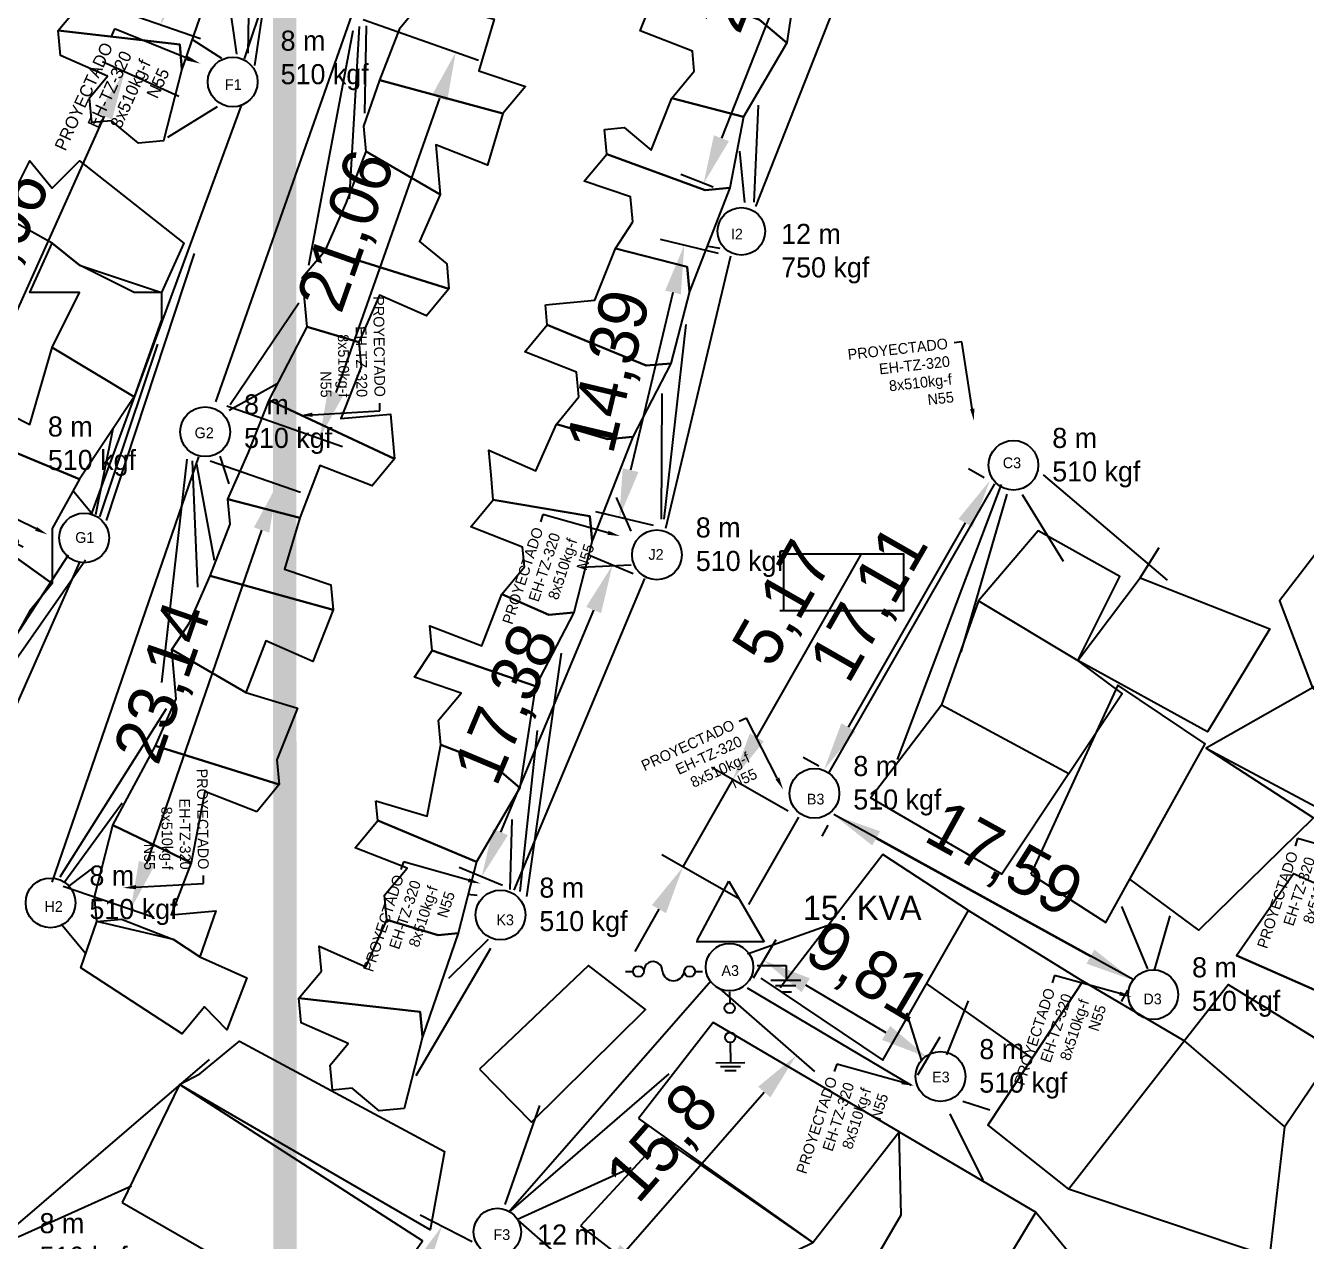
# Model space of a CAD drawing. Header units: millimetres. Extents: x -3588 to 75209, y -3737 to 38254.
# Drawn here: x 28253.6 to 28319.4, y 18426.9 to 18489.5 of the extents above; entities that cross this region are included whole.
import ezdxf
from ezdxf import colors
from ezdxf.entities.mleader import LeaderData, LeaderLine
from ezdxf.math import Vec2, Vec3

# ---------------------------------------------------------------- set-up
doc = ezdxf.new("R2010")
doc.units = ezdxf.units.MM
doc.linetypes.add('CONTINUA', pattern=[0])
doc.layers.add('Mancheta', color=255, linetype='Continuous')
doc.layers.add('P', color=253, linetype='Continuous')
doc.linetypes.add('+_LINE', pattern='A,12.7,-5.08,["+",Standard,S=2.54,R=0,X=-2.54,Y=-1.27],-6.35', length=24.13)
doc.dimstyles.new('ISO-25', dxfattribs={"dimtxt": 2.5, "dimasz": 2.5, "dimexe": 1.25, "dimexo": 0.625, "dimtad": 1, "dimtxsty": 'Standard', "dimcen": 2.5, "dimadec": 0, "dimazin": 0, "dimtfac": 1, "dimtmove": 0, "dimatfit": 3, "dimfxl": 1, "dimarcsym": 0})

# ---------------------------------------------------------------- blocks, each defined once
blk = doc.blocks.new('*D698')
at = {"color": 0, "lineweight": -2, "transparency": 16777216}
for p, q in [((28253.445, 18462.626), (28247.937, 18465.289)), ((28238.773, 18443.468), (28247.974, 18462.495)), ((28242.067, 18439.098), (28236.559, 18441.762))]:
    blk.add_line(p, q, dxfattribs=at)
at = {"color": 0, "transparency": 16777216}
for points in [[(28247.599, 18462.676), (28248.349, 18462.313), (28249.063, 18464.745)], [(28238.398, 18443.65), (28239.148, 18443.287), (28237.685, 18441.218)]]:
    blk.add_solid(points, dxfattribs=at)
at = {"layer": 'Defpoints', "color": 0, "transparency": 16777216}
for p in [(28249.063, 18464.745), (28254.007, 18462.354), (28242.629, 18438.826)]:
    blk.add_point(p, dxfattribs=at)
at = {"color": 0, "transparency": 16777216, "insert": (28241.498, 18453.888), "char_height": 2.5, "attachment_point": 5, "rotation": 64.19164}
blk.add_mtext('26,13', dxfattribs=at)
blk = doc.blocks.new('*D699')
at = {"color": 0, "lineweight": -2, "transparency": 16777216}
for p, q in [((28261.441, 18485.814), (28257.517, 18487.582)), ((28250.62, 18469.231), (28257.629, 18484.789)), ((28252.377, 18465.698), (28248.454, 18467.465))]:
    blk.add_line(p, q, dxfattribs=at)
at = {"color": 0, "transparency": 16777216}
for points in [[(28257.25, 18484.96), (28258.009, 18484.618), (28258.656, 18487.068)], [(28250.24, 18469.402), (28251, 18469.06), (28249.593, 18466.952)]]:
    blk.add_solid(points, dxfattribs=at)
at = {"layer": 'Defpoints', "color": 0, "transparency": 16777216}
for p in [(28258.656, 18487.068), (28262.01, 18485.557), (28252.947, 18465.441)]:
    blk.add_point(p, dxfattribs=at)
at = {"color": 0, "transparency": 16777216, "insert": (28252.225, 18477.866), "char_height": 2.5, "attachment_point": 5, "rotation": 65.74666}
blk.add_mtext('22,06', dxfattribs=at)
blk = doc.blocks.new('*D875')
at = {"color": 0, "lineweight": -2, "transparency": 16777216}
for p, q in [((28272.411, 18517.053), (28269.184, 18518.176)), ((28261.338, 18491.842), (28269.543, 18515.404)), ((28262.562, 18488.769), (28259.336, 18489.892))]:
    blk.add_line(p, q, dxfattribs=at)
at = {"color": 0, "transparency": 16777216}
for points in [[(28269.149, 18515.541), (28269.936, 18515.267), (28270.365, 18517.765)], [(28260.945, 18491.979), (28261.732, 18491.705), (28260.516, 18489.481)]]:
    blk.add_solid(points, dxfattribs=at)
at = {"layer": 'Defpoints', "color": 0, "transparency": 16777216}
for p in [(28270.365, 18517.765), (28273.001, 18516.847), (28263.152, 18488.563)]:
    blk.add_point(p, dxfattribs=at)
at = {"color": 0, "transparency": 16777216, "insert": (28263.473, 18504.308), "char_height": 2.5, "attachment_point": 5, "rotation": 70.80153}
blk.add_mtext('29,95', dxfattribs=at)
blk = doc.blocks.new('*D882')
at = {"color": 0, "lineweight": -2, "transparency": 16777216}
for p, q in [((28284.817, 18461.253), (28282.592, 18462.187)), ((28282.777, 18459.398), (28277.984, 18447.982)), ((28278.09, 18445.226), (28275.864, 18446.16))]:
    blk.add_line(p, q, dxfattribs=at)
at = {"color": 0, "transparency": 16777216}
for points in [[(28282.392, 18459.56), (28283.161, 18459.237), (28283.744, 18461.704)], [(28277.6, 18448.143), (28278.368, 18447.82), (28277.016, 18445.677)]]:
    blk.add_solid(points, dxfattribs=at)
at = {"layer": 'Defpoints', "color": 0, "transparency": 16777216}
for p in [(28285.394, 18461.011), (28277.016, 18445.677), (28278.666, 18444.984)]:
    blk.add_point(p, dxfattribs=at)
at = {"color": 0, "transparency": 16777216, "insert": (28278.459, 18454.496), "char_height": 2.5, "attachment_point": 5, "rotation": 67.22894}
blk.add_mtext('17,38', dxfattribs=at)
blk = doc.blocks.new('*D883')
at = {"color": 0, "lineweight": -2, "transparency": 16777216}
for p, q in [((28289.198, 18477.74), (28286.221, 18478.45)), ((28286.857, 18475.729), (28284.677, 18466.591)), ((28285.857, 18463.74), (28282.881, 18464.45))]:
    blk.add_line(p, q, dxfattribs=at)
at = {"color": 0, "transparency": 16777216}
for points in [[(28286.452, 18475.825), (28287.262, 18475.632), (28287.437, 18478.16)], [(28284.271, 18466.688), (28285.082, 18466.495), (28284.096, 18464.16)]]:
    blk.add_solid(points, dxfattribs=at)
at = {"layer": 'Defpoints', "color": 0, "transparency": 16777216}
for p in [(28289.806, 18477.595), (28284.096, 18464.16), (28286.465, 18463.595)]:
    blk.add_point(p, dxfattribs=at)
at = {"color": 0, "transparency": 16777216, "insert": (28283.74, 18471.644), "char_height": 2.5, "attachment_point": 5, "rotation": 76.57921}
blk.add_mtext('14,39', dxfattribs=at)
blk = doc.blocks.new('*D884')
at = {"color": 0, "lineweight": -2, "transparency": 16777216}
for p, q in [((28297.657, 18503.346), (28296.005, 18503.996)), ((28296.253, 18501.211), (28289.346, 18483.661)), ((28288.919, 18481.142), (28287.268, 18481.792))]:
    blk.add_line(p, q, dxfattribs=at)
at = {"color": 0, "transparency": 16777216}
for points in [[(28295.865, 18501.364), (28296.641, 18501.059), (28297.169, 18503.538)], [(28288.959, 18483.813), (28289.734, 18483.508), (28288.431, 18481.334)]]:
    blk.add_solid(points, dxfattribs=at)
at = {"layer": 'Defpoints', "color": 0, "transparency": 16777216}
for p in [(28298.238, 18503.117), (28288.431, 18481.334), (28289.5, 18480.913)]:
    blk.add_point(p, dxfattribs=at)
at = {"color": 0, "transparency": 16777216, "insert": (28290.861, 18493.199), "char_height": 2.5, "attachment_point": 5, "rotation": 68.51858}
blk.add_mtext('23,86', dxfattribs=at)
blk = doc.blocks.new('*D889')
at = {"color": 0, "lineweight": -2, "transparency": 16777216}
for p, q in [((28263.048, 18467.072), (28267.699, 18465.467)), ((28265.702, 18463.512), (28259.787, 18446.368)), ((28255.503, 18445.202), (28260.153, 18443.597))]:
    blk.add_line(p, q, dxfattribs=at)
at = {"color": 0, "transparency": 16777216}
for points in [[(28265.308, 18463.647), (28266.096, 18463.376), (28266.517, 18465.875)], [(28259.393, 18446.504), (28260.181, 18446.232), (28258.972, 18444.005)]]:
    blk.add_solid(points, dxfattribs=at)
at = {"layer": 'Defpoints', "color": 0, "transparency": 16777216}
for p in [(28262.457, 18467.276), (28254.912, 18445.406), (28258.972, 18444.005)]:
    blk.add_point(p, dxfattribs=at)
at = {"color": 0, "transparency": 16777216, "insert": (28260.775, 18455.619), "char_height": 2.5, "attachment_point": 5, "rotation": 70.96451}
blk.add_mtext('23,14', dxfattribs=at)
blk = doc.blocks.new('*D891')
at = {"color": 0, "lineweight": -2, "transparency": 16777216}
for p, q in [((28270.921, 18489.763), (28276.862, 18487.667)), ((28274.852, 18485.725), (28269.511, 18470.581)), ((28263.916, 18469.903), (28269.858, 18467.808))]:
    blk.add_line(p, q, dxfattribs=at)
at = {"color": 0, "transparency": 16777216}
for points in [[(28274.459, 18485.864), (28275.245, 18485.587), (28275.683, 18488.083)], [(28269.118, 18470.72), (28269.903, 18470.443), (28268.679, 18468.224)]]:
    blk.add_solid(points, dxfattribs=at)
at = {"layer": 'Defpoints', "color": 0, "transparency": 16777216}
for p in [(28270.331, 18489.971), (28263.327, 18470.111), (28268.679, 18468.224)]:
    blk.add_point(p, dxfattribs=at)
at = {"color": 0, "transparency": 16777216, "insert": (28270.216, 18478.846), "char_height": 2.5, "attachment_point": 5, "rotation": 70.57278}
blk.add_mtext('21,06', dxfattribs=at)
blk = doc.blocks.new('*D897')
at = {"color": 0, "lineweight": -2, "transparency": 16777216}
for p, q in [((28276.529, 18426.913), (28273.862, 18428.28)), ((28264.741, 18407.755), (28273.833, 18425.485)), ((28265.155, 18404.733), (28262.488, 18406.101))]:
    blk.add_line(p, q, dxfattribs=at)
at = {"color": 0, "transparency": 16777216}
for points in [[(28273.462, 18425.676), (28274.204, 18425.295), (28274.974, 18427.71)], [(28264.37, 18407.945), (28265.111, 18407.565), (28263.6, 18405.53)]]:
    blk.add_solid(points, dxfattribs=at)
at = {"layer": 'Defpoints', "color": 0, "transparency": 16777216}
for p in [(28274.974, 18427.71), (28277.085, 18426.627), (28265.711, 18404.448)]:
    blk.add_point(p, dxfattribs=at)
at = {"color": 0, "transparency": 16777216, "insert": (28267.433, 18417.571), "char_height": 2.5, "attachment_point": 5, "rotation": 62.85072}
blk.add_mtext('24,93', dxfattribs=at)
blk = doc.blocks.new('*D898')
at = {"color": 0, "lineweight": -2, "transparency": 16777216}
for p, q in [((28289.268, 18439.922), (28294.137, 18435.671)), ((28284.446, 18426.472), (28291.551, 18434.61)), ((28278.874, 18428.018), (28283.743, 18423.767))]:
    blk.add_line(p, q, dxfattribs=at)
at = {"color": 0, "transparency": 16777216}
for points in [[(28291.238, 18434.884), (28291.865, 18434.336), (28293.196, 18436.493)], [(28284.132, 18426.746), (28284.76, 18426.198), (28282.802, 18424.589)]]:
    blk.add_solid(points, dxfattribs=at)
at = {"layer": 'Defpoints', "color": 0, "transparency": 16777216}
for p in [(28288.797, 18440.334), (28293.196, 18436.493), (28278.403, 18428.429)]:
    blk.add_point(p, dxfattribs=at)
at = {"color": 0, "transparency": 16777216, "insert": (28286.429, 18431.911), "char_height": 2.5, "attachment_point": 5, "rotation": 48.87398}
blk.add_mtext('15,8', dxfattribs=at)
blk = doc.blocks.new('*D899')
at = {"color": 0, "lineweight": -2, "transparency": 16777216}
for p, q in [((28291.005, 18440.489), (28292.167, 18442.45)), ((28297.816, 18437.651), (28293.681, 18440.101)), ((28299.442, 18435.491), (28300.604, 18437.452))]:
    blk.add_line(p, q, dxfattribs=at)
at = {"color": 0, "transparency": 16777216}
for points in [[(28293.893, 18440.459), (28293.469, 18439.742), (28291.53, 18441.375)], [(28298.028, 18438.01), (28297.603, 18437.293), (28299.967, 18436.377)]]:
    blk.add_solid(points, dxfattribs=at)
at = {"layer": 'Defpoints', "color": 0, "transparency": 16777216}
for p in [(28291.53, 18441.375), (28290.687, 18439.951), (28299.123, 18434.953)]:
    blk.add_point(p, dxfattribs=at)
at = {"color": 0, "transparency": 16777216, "insert": (28296.81, 18440.668), "char_height": 2.5, "attachment_point": 5, "rotation": 329.35578}
blk.add_mtext('9,81', dxfattribs=at)
blk = doc.blocks.new('*D900')
at = {"color": 0, "lineweight": -2, "transparency": 16777216}
for p, q in [((28291.17, 18452.846), (28296.536, 18462.257)), ((28292.777, 18449.052), (28288.846, 18451.294)), ((28287.372, 18446.186), (28289.932, 18450.674)), ((28290.218, 18444.563), (28286.286, 18446.805)), ((28286.134, 18444.014), (28284.895, 18441.842))]:
    blk.add_line(p, q, dxfattribs=at)
at = {"color": 0, "transparency": 16777216}
for points in [[(28290.808, 18453.053), (28291.532, 18452.64), (28289.932, 18450.674)], [(28285.772, 18444.22), (28286.496, 18443.808), (28287.372, 18446.186)]]:
    blk.add_solid(points, dxfattribs=at)
at = {"layer": 'Defpoints', "color": 0, "transparency": 16777216}
for p in [(28289.932, 18450.674), (28293.32, 18448.742), (28290.761, 18444.253)]:
    blk.add_point(p, dxfattribs=at)
at = {"color": 0, "transparency": 16777216, "insert": (28292.662, 18459.669), "char_height": 2.5, "attachment_point": 5, "rotation": 60.30696}
blk.add_mtext('5,17', dxfattribs=at)
blk = doc.blocks.new('*D901')
at = {"color": 0, "lineweight": -2, "transparency": 16777216}
for p, q in [((28302.865, 18466.203), (28302.06, 18466.665)), ((28295.876, 18453.368), (28301.9, 18463.874)), ((28294.353, 18451.36), (28293.548, 18451.821))]:
    blk.add_line(p, q, dxfattribs=at)
at = {"color": 0, "transparency": 16777216}
for points in [[(28301.539, 18464.082), (28302.262, 18463.667), (28303.144, 18466.043)], [(28295.515, 18453.575), (28296.237, 18453.161), (28294.632, 18451.199)]]:
    blk.add_solid(points, dxfattribs=at)
at = {"layer": 'Defpoints', "color": 0, "transparency": 16777216}
for p in [(28303.144, 18466.043), (28303.407, 18465.893), (28294.895, 18451.049)]:
    blk.add_point(p, dxfattribs=at)
at = {"color": 0, "transparency": 16777216, "insert": (28297.081, 18459.658), "char_height": 2.5, "attachment_point": 5, "rotation": 60.16928}
blk.add_mtext('17,11', dxfattribs=at)
blk = doc.blocks.new('*D902')
at = {"color": 0, "lineweight": -2, "transparency": 16777216}
for p, q in [((28294.828, 18448.342), (28294.512, 18447.77)), ((28308.322, 18441.573), (28297.304, 18447.656)), ((28310.223, 18439.843), (28309.907, 18439.271))]:
    blk.add_line(p, q, dxfattribs=at)
at = {"color": 0, "transparency": 16777216}
for points in [[(28297.506, 18448.02), (28297.103, 18447.291), (28295.116, 18448.864)], [(28308.524, 18441.938), (28308.121, 18441.208), (28310.511, 18440.365)]]:
    blk.add_solid(points, dxfattribs=at)
at = {"layer": 'Defpoints', "color": 0, "transparency": 16777216}
for p in [(28295.116, 18448.864), (28295.13, 18448.889), (28310.525, 18440.39)]:
    blk.add_point(p, dxfattribs=at)
at = {"color": 0, "transparency": 16777216, "insert": (28303.82, 18446.438), "char_height": 2.5, "attachment_point": 5, "rotation": 331.09959}
blk.add_mtext('17,59', dxfattribs=at)

msp = doc.modelspace()

# ---------------------------------------------------------------- linework, layer by layer
at = {"color": 5, "linetype": '+_LINE'}
for p, q in [((28264.818, 18487.739), (28274.565, 18516.66)), ((28299.845, 18502.353), (28291.107, 18480.149)), ((28270.331, 18489.971), (28263.327, 18470.111)), ((28256.992, 18464.417), (28264.668, 18485.347)), ((28289.806, 18477.595), (28286.465, 18463.595)), ((28262.457, 18467.276), (28254.912, 18445.406)), ((28294.895, 18451.049), (28303.407, 18465.893)), ((28256.342, 18461.857), (28245.416, 18437.231)), ((28285.394, 18461.011), (28278.666, 18444.984)), ((28290.761, 18444.253), (28293.32, 18448.742)), ((28310.525, 18440.39), (28295.13, 18448.889)), ((28278.403, 18428.429), (28288.797, 18440.334))]:
    msp.add_line(p, q, dxfattribs=at)
at = {"color": 6}
for p, q in [((28268.131, 18477.131), (28270.418, 18489.195)), ((28270.227, 18480.546), (28270.734, 18489.398)), ((28271.011, 18484.951), (28271.103, 18489.445)), ((28291.033, 18480.379), (28291.251, 18485.359)), ((28290.56, 18480.361), (28290.301, 18482.987)), ((28289.287, 18477.985), (28288.677, 18478.096)), ((28267.624, 18475.172), (28264.087, 18469.945)), ((28286.402, 18464.079), (28287.542, 18474.085)), ((28266.495, 18471.027), (28264.041, 18469.661)), ((28286.263, 18464.079), (28286.298, 18470.531)), ((28260.574, 18455.676), (28261.87, 18467.161)), ((28262.423, 18460.574), (28262.14, 18467.068)), ((28263.281, 18461.949), (28262.377, 18466.879)), ((28264.041, 18465.892), (28263.569, 18467.305)), ((28312.292, 18460.929), (28305.915, 18466.345)), ((28298.411, 18451.715), (28303.752, 18465.861)), ((28284.708, 18463.457), (28283.948, 18465.181)), ((28301.685, 18457.228), (28304.043, 18465.349)), ((28306.935, 18461.885), (28304.83, 18465.326)), ((28279.34, 18444.669), (28281.12, 18457.172)), ((28255.344, 18445.683), (28260.816, 18454.337)), ((28279, 18444.921), (28279.898, 18453.205)), ((28255.586, 18445.435), (28258.523, 18449.49)), ((28278.476, 18445.027), (28278.579, 18448.629)), ((28255.845, 18445.237), (28257.17, 18446.249)), ((28276.782, 18444.718), (28276.31, 18444.761)), ((28311.281, 18440.941), (28309.931, 18444.145)), ((28255.401, 18443.253), (28256.622, 18441.774)), ((28290.695, 18441.715), (28295.028, 18443.268)), ((28311.619, 18440.873), (28312.429, 18443.673)), ((28277.358, 18442.45), (28275.308, 18440.447)), ((28277.479, 18441.997), (28273.632, 18435.447)), ((28300.932, 18436.526), (28302.05, 18439.306)), ((28299.631, 18436.266), (28298.877, 18438.683)), ((28253.055, 18427.735), (28263.023, 18436.29)), ((28278.541, 18428.518), (28286.655, 18435.545)), ((28278.232, 18428.827), (28280.009, 18433.923)), ((28301.77, 18434.149), (28303.158, 18433.687)), ((28301.088, 18433.481), (28302.79, 18430.08)), ((28278.821, 18428.048), (28284.713, 18430.734)), ((28259.018, 18429.778), (28253.183, 18427.139))]:
    msp.add_line(p, q, dxfattribs=at)
msp.add_line((28284.708, 18461.697), (28282.122, 18461.593))
at = {"color": 10}
for p, q in [((28288.105, 18442.407), (28289.732, 18445.462)), ((28289.732, 18445.462), (28291.554, 18442.342)), ((28291.554, 18442.342), (28288.052, 18442.342)), ((28291.193, 18441.121), (28292.67, 18441.12)), ((28292.67, 18441.12), (28292.671, 18440.385)), ((28284.417, 18440.807), (28284.802, 18440.807)), ((28287.992, 18440.807), (28288.38, 18440.807)), ((28291.884, 18440.364), (28293.433, 18440.363)), ((28292.128, 18440.09), (28293.172, 18440.09)), ((28289.767, 18439.767), (28289.773, 18439.19)), ((28292.418, 18439.761), (28292.945, 18439.761)), ((28289.803, 18437.161), (28289.814, 18436.11)), ((28290.56, 18436.118), (28289.065, 18436.102)), ((28290.329, 18435.911), (28289.304, 18435.899)), ((28290.111, 18435.708), (28289.52, 18435.701))]:
    msp.add_line(p, q, dxfattribs=at)
at = {"color": 5}
msp.add_line((28299.123, 18434.953), (28290.687, 18439.951), dxfattribs=at)
at = {"color": 254}
for points in [[(28321.501, 18464.374), (28318.055, 18459.865), (28319.738, 18455.393), (28326.256, 18460.399), (28321.501, 18464.374)], [(28302.568, 18459.875), (28307.671, 18456.803), (28309.831, 18461.118), (28305.643, 18463.471), (28302.568, 18459.875)], [(28292.352, 18459.378), (28298.734, 18459.378), (28298.734, 18462.277), (28292.545, 18462.277), (28292.545, 18459.378)], [(28310.878, 18461.052), (28311.859, 18462.621)], [(28310.878, 18461.052), (28317.551, 18458.437), (28314.345, 18453.142), (28307.671, 18456.803), (28310.878, 18461.052)], [(28302.568, 18459.875), (28300.67, 18454.515), (28307.213, 18450.984), (28309.962, 18455.103), (28307.671, 18456.803)], [(28305.251, 18445.809), (28309.111, 18443.335), (28310.354, 18445.558), (28314.223, 18452.52), (28309.731, 18455.529), (28305.251, 18445.809)], [(28319.738, 18455.393), (28314.28, 18452.292), (28322.278, 18448.022), (28325.234, 18451.211), (28319.738, 18455.393)], [(28297.006, 18449.742), (28300.67, 18454.515), (28307.213, 18450.984), (28303.761, 18445.809), (28297.006, 18449.742)], [(28314.28, 18452.292), (28319.789, 18448.706), (28313.893, 18442.933), (28310.354, 18445.558), (28311.706, 18447.976)], [(28291.382, 18440.462), (28297.644, 18436.247), (28302.061, 18443.953), (28297.644, 18446.82), (28292.371, 18439.97)], [(28315.839, 18441.625), (28323.852, 18438.106), (28315.839, 18441.625), (28318.763, 18445.856), (28326.688, 18442.337)], [(28302.061, 18443.953), (28307.933, 18440.304), (28305.324, 18436.351), (28301.18, 18439.281), (28299.901, 18440.185)], [(28276.908, 18435.79), (28279.574, 18433.06), (28285.44, 18438.854), (28282.507, 18441.119), (28276.908, 18435.79)], [(28305.324, 18436.351), (28303.051, 18432.908), (28307.202, 18429.62), (28313.145, 18437.243), (28307.933, 18440.304)], [(28313.145, 18437.243), (28315.409, 18440.147), (28320.941, 18436.737)], [(28285.075, 18433.247), (28294.042, 18426.866), (28298.483, 18432.571), (28288.924, 18438.192), (28285.075, 18433.247)], [(28262.527, 18435.553), (28264.569, 18437.219), (28275.105, 18431.545), (28274.378, 18427.531), (28261.487, 18434.999), (28262.527, 18435.553)], [(28313.145, 18437.243), (28318.298, 18432.826), (28317.532, 18426.129), (28307.202, 18429.62)], [(28318.298, 18432.826), (28320.941, 18436.737), (28330.011, 18431.194), (28327.193, 18426.443), (28323.759, 18427.763), (28321.076, 18425.374), (28317.422, 18425.842)], [(28258.529, 18428.924), (28270.524, 18422.029), (28273.974, 18426.954), (28261.487, 18434.999), (28258.529, 18428.924)], [(28298.483, 18432.571), (28305.517, 18428.435), (28301.716, 18422.118), (28296.999, 18425.558), (28298.593, 18428.297), (28298.483, 18432.571)], [(28282.093, 18427.728), (28287.401, 18423.611), (28294.042, 18426.866), (28286.281, 18432.25), (28282.093, 18427.728)], [(28305.517, 18428.435), (28309.179, 18423.988), (28307.502, 18420.475), (28301.716, 18422.118)]]:
    msp.add_lwpolyline(points, dxfattribs=at)
at = {"color": 10}
for centre, radius in [((28290.372, 18478.873), 1.222), ((28289.762, 18441.032), 1.222), ((28285.078, 18440.814), 0.276), ((28287.716, 18440.81), 0.276), ((28289.773, 18438.926), 0.263), ((28289.797, 18437.42), 0.26), ((28277.826, 18427.415), 1.222)]:
    msp.add_circle(centre, radius, dxfattribs=at)
for centre, radius, start, end in [((28285.834, 18440.835), 0.481, 356.0473, 179.98075), ((28286.876, 18440.901), 0.571, 190.00363, 350.3175)]:
    msp.add_arc(centre, radius, start, end, dxfattribs=at)
at = {"layer": 'Mancheta', "color": 6, "linetype": 'Continuous'}
for p, q in [((28267.478, 18501.914), (28265.331, 18487.4)), ((28265.154, 18497.256), (28264.995, 18488.038)), ((28263.653, 18493.285), (28264.403, 18487.99)), ((28262.166, 18488.722), (28263.631, 18487.77)), ((28260.879, 18483.708), (28263.431, 18485.3)), ((28257.722, 18464.008), (28262.247, 18477.726)), ((28257.382, 18464.183), (28260.357, 18473.078)), ((28257.172, 18464.306), (28258.07, 18468.735)), ((28257.008, 18464.306), (28256.048, 18465.47)), ((28253.277, 18458.384), (28255.778, 18462.233)), ((28251.009, 18453.923), (28256.643, 18461.979))]:
    msp.add_line(p, q, dxfattribs=at)
at = {"layer": 'Mancheta', "color": 5}
for centre in [(28264.216, 18486.554), (28262.8, 18468.565), (28304.362, 18466.842), (28256.577, 18463.105), (28286.032, 18462.237), (28294.13, 18449.97), (28254.85, 18444.337), (28277.987, 18443.717), (28311.551, 18439.618), (28300.612, 18435.411)]:
    msp.add_circle(centre, 1.28, dxfattribs=at)
at = {"layer": 'P', "color": 9, "const_width": 1.2}
msp.add_lwpolyline([(28268.186, 12346.771), (28266.285, 21345.396)], dxfattribs=at)
at = {"layer": 'P', "color": 254}
for points in [[(28286.231, 18491.846), (28287.388, 18493.236), (28289.805, 18492.174), (28290.867, 18494.591), (28293.507, 18493.798), (28292.703, 18488.574), (28291.311, 18489.745), (28286.231, 18491.846)], [(28256.409, 18490.587), (28256.29, 18491.874), (28258.694, 18490.796), (28259.771, 18493.215), (28262.41, 18492.436), (28263.437, 18492.53), (28261.606, 18487.212), (28261.489, 18488.485), (28255.238, 18489.195), (28256.409, 18490.587)], [(28287.949, 18487.116), (28287.856, 18488.129), (28285.177, 18489.182), (28286.231, 18491.846), (28291.311, 18489.745), (28292.703, 18488.574), (28290.484, 18484.767), (28286.793, 18485.726), (28287.949, 18487.116)], [(28272.821, 18489.332), (28273.978, 18490.721), (28277.668, 18489.776), (28276.876, 18487.121), (28279.269, 18486.32), (28278.113, 18484.93), (28271.783, 18486.654), (28272.821, 18489.332)], [(28256.853, 18485.74), (28257.772, 18486.86), (28255.355, 18487.922), (28255.238, 18489.195), (28261.489, 18488.485), (28261.606, 18487.212), (28260.66, 18483.522), (28259.373, 18483.404), (28257.983, 18484.56), (28256.97, 18484.467), (28256.853, 18485.74)], [(28270.966, 18484.274), (28271.783, 18486.654), (28278.113, 18484.93), (28277.321, 18482.275), (28274.658, 18483.314), (28274.891, 18480.768), (28271.084, 18482.986), (28270.966, 18484.274)], [(28283.338, 18484.111), (28284.35, 18484.204), (28285.74, 18483.048), (28286.793, 18485.726), (28290.484, 18484.767), (28289.784, 18481.114), (28288.511, 18480.997), (28283.455, 18482.838), (28283.338, 18484.111)], [(28270.045, 18480.323), (28271.084, 18482.986), (28274.891, 18480.768), (28273.829, 18478.351), (28275.219, 18477.195), (28275.336, 18475.922), (28268.983, 18477.906), (28270.045, 18480.323)], [(28284.795, 18479.357), (28284.677, 18480.645), (28282.284, 18481.447), (28283.455, 18482.838), (28288.511, 18480.997), (28289.784, 18481.114), (28287.706, 18475.773), (28287.59, 18477.046), (28283.899, 18477.991), (28284.795, 18479.357)], [(28259.151, 18475.73), (28256.334, 18477.138), (28254.926, 18478.258), (28252.381, 18479.683), (28253.79, 18482.499), (28254.926, 18481.091), (28256.334, 18482.499), (28261.695, 18478.258), (28260.559, 18475.73), (28259.151, 18475.73)], [(28260.559, 18474.321), (28259.151, 18470.368), (28254.926, 18472.897), (28256.334, 18475.73), (28253.79, 18475.73), (28254.926, 18478.258), (28256.334, 18477.138), (28260.559, 18475.73), (28260.559, 18474.321)], [(28280.299, 18475.093), (28282.845, 18475.327), (28283.899, 18477.991), (28287.59, 18477.046), (28287.706, 18475.773), (28286.747, 18472.082), (28285.474, 18471.965), (28280.394, 18474.066), (28280.299, 18475.093)], [(28267.812, 18476.515), (28268.983, 18477.906), (28275.336, 18475.922), (28274.18, 18474.532), (28271.763, 18475.594), (28270.701, 18473.177), (28268.046, 18473.969), (28267.812, 18476.515)], [(28282.017, 18470.364), (28281.9, 18471.637), (28279.237, 18472.676), (28280.394, 18474.066), (28285.474, 18471.965), (28286.747, 18472.082), (28284.789, 18468.298), (28283.501, 18468.18), (28280.862, 18468.959), (28282.017, 18470.364)], [(28270.817, 18471.904), (28269.778, 18469.24), (28272.324, 18469.474), (28272.535, 18467.174), (28266.088, 18470.186), (28268.046, 18473.969), (28270.701, 18473.177), (28270.817, 18471.904)], [(28250.973, 18470.368), (28253.79, 18468.944), (28254.926, 18472.897), (28259.151, 18470.368), (28256.334, 18466.127), (28249.565, 18468.944), (28250.973, 18470.368)], [(28265.035, 18467.507), (28266.088, 18470.186), (28272.535, 18467.174), (28271.379, 18465.784), (28268.702, 18466.822), (28267.663, 18464.145), (28263.972, 18465.104), (28265.035, 18467.507)], [(28254.926, 18463.583), (28254.926, 18460.766), (28250.973, 18463.583), (28248.14, 18464.719), (28249.565, 18467.536), (28249.565, 18468.944), (28256.334, 18466.127), (28254.926, 18463.583)], [(28277.499, 18466.346), (28277.382, 18467.619), (28279.799, 18466.557), (28280.862, 18468.959), (28283.501, 18468.18), (28284.789, 18468.298), (28282.697, 18462.957), (28282.58, 18464.23), (28277.617, 18465.058), (28277.499, 18466.346)], [(28264.09, 18463.817), (28263.972, 18465.104), (28267.663, 18464.145), (28266.884, 18461.505), (28269.263, 18460.702), (28269.381, 18459.415), (28263.051, 18461.154), (28264.09, 18463.817)], [(28279.216, 18461.616), (28279.124, 18462.629), (28276.461, 18463.668), (28277.617, 18465.058), (28282.58, 18464.23), (28282.697, 18462.957), (28281.752, 18459.266), (28280.479, 18459.15), (28278.062, 18460.212), (28279.216, 18461.616)], [(28253.79, 18459.358), (28252.381, 18456.813), (28245.612, 18459.358), (28247.02, 18462.174), (28249.565, 18460.766), (28250.973, 18463.583), (28254.926, 18460.766), (28253.79, 18459.358)], [(28261.989, 18458.736), (28263.051, 18461.154), (28269.381, 18459.415), (28268.342, 18456.752), (28265.925, 18457.814), (28264.885, 18455.151), (28261.078, 18457.369), (28261.989, 18458.736)], [(28274.476, 18457.315), (28274.359, 18458.588), (28277.022, 18457.549), (28278.062, 18460.212), (28280.479, 18459.15), (28281.752, 18459.266), (28279.779, 18455.482), (28274.476, 18457.315)], [(28261.312, 18454.823), (28261.078, 18457.369), (28264.885, 18455.151), (28267.54, 18454.359), (28266.486, 18451.694), (28266.603, 18450.421), (28260.25, 18452.406), (28261.312, 18454.823)], [(28274.804, 18453.741), (28275.96, 18455.131), (28273.566, 18455.947), (28274.476, 18457.315), (28279.779, 18455.482), (28278.975, 18450.258), (28277.584, 18451.429), (28274.921, 18452.468), (28274.804, 18453.741)], [(28265.448, 18449.017), (28262.784, 18450.071), (28262.085, 18446.403), (28258.056, 18448.338), (28260.25, 18452.406), (28266.603, 18450.421), (28265.448, 18449.017)], [(28271.582, 18449.58), (28274.221, 18448.801), (28274.921, 18452.468), (28277.584, 18451.429), (28278.975, 18450.258), (28276.757, 18446.451), (28271.675, 18448.567), (28271.582, 18449.58)], [(28272.027, 18444.733), (28273.183, 18446.123), (28270.505, 18447.176), (28271.675, 18448.567), (28276.757, 18446.451), (28275.81, 18442.775), (28274.783, 18442.681), (28272.144, 18443.46), (28272.027, 18444.733)], [(28257.11, 18444.648), (28258.056, 18448.338), (28262.085, 18446.403), (28261.047, 18443.726), (28263.347, 18443.937), (28262.53, 18441.557), (28261.163, 18442.452), (28257.227, 18443.375), (28257.11, 18444.648)], [(28258.5, 18443.492), (28261.163, 18442.452), (28262.53, 18441.557), (28264.948, 18440.48), (28263.909, 18437.817), (28262.765, 18438.996), (28261.608, 18437.606), (28256.41, 18440.995), (28257.227, 18443.375), (28258.5, 18443.492)], [(28268.782, 18440.832), (28268.664, 18442.12), (28271.067, 18441.042), (28272.144, 18443.46), (28274.783, 18442.681), (28275.81, 18442.775), (28273.979, 18437.457), (28273.862, 18438.731), (28267.611, 18439.441), (28268.782, 18440.832)], [(28269.226, 18435.986), (28270.145, 18437.106), (28267.728, 18438.168), (28267.611, 18439.441), (28273.862, 18438.731), (28273.979, 18437.457), (28273.034, 18433.767), (28271.746, 18433.649), (28270.356, 18434.805), (28269.343, 18434.712), (28269.226, 18435.986)]]:
    msp.add_lwpolyline(points, dxfattribs=at)

# ---------------------------------------------------------------- texts
at = {"color": 5, "char_height": 1.03321, "attachment_point": 1}
for insert in [(28266.679, 18489.194), (28264.799, 18470.488), (28254.711, 18469.354), (28306.361, 18468.766), (28288.031, 18464.161), (28296.129, 18451.893), (28256.848, 18446.26), (28279.986, 18445.64), (28313.55, 18441.541), (28302.61, 18437.334), (28254.281, 18428.384)]:
    msp.add_mtext_dynamic_manual_height_columns('8 m^J510 kgf ', width=21.10344, gutter_width=5.166, heights=[0], dxfattribs=dict(at, insert=insert))
at = {"char_height": 0.5529, "width": 0.96762, "attachment_point": 1}
for s, insert in [('F1', (28263.817, 18486.694)), ('I2', (28289.834, 18479.007)), ('G2', (28262.256, 18468.787)), ('C3', (28303.816, 18467.244)), ('G1', (28256.116, 18463.404)), ('J2', (28285.595, 18462.533)), ('B3', (28293.741, 18449.952)), ('H2', (28254.532, 18444.426)), ('K3', (28277.773, 18443.741)), ('A3', (28289.35, 18441.134)), ('D3', (28311.046, 18439.674)), ('E3', (28300.181, 18435.659)), ('F3', (28277.624, 18427.555))]:
    msp.add_mtext(s, dxfattribs=dict(at, insert=insert))
at = {"color": 10, "attachment_point": 1}
for s, width, gutter_width, insert, char_height in [('12 m^J750 kgf ', 21.10344, 5.166, (28292.42, 18479.257), 1.03321), ('15. KVA', 17.75852, 6.215, (28293.539, 18444.707), 1.243), ('12 m^J750 kgf ', 21.10344, 5.166, (28279.874, 18427.799), 1.03321)]:
    msp.add_mtext_dynamic_manual_height_columns(s, width=width, gutter_width=gutter_width, heights=[0], dxfattribs=dict(at, insert=insert, char_height=char_height))

# ---------------------------------------------------------------- dimensions: what is measured, and where the dimension line sits
at = {"color": 8}
for p1, p2, distance, picture, middle in [((28263.152, 18488.563), (28273.001, 18516.847), 2.791, '*D875', (28263.473, 18504.308)), ((28252.947, 18465.441), (28262.01, 18485.557), 3.679, '*D699', (28252.225, 18477.866)), ((28242.629, 18438.826), (28254.007, 18462.354), 5.493, '*D698', (28241.498, 18453.888))]:
    dim = msp.add_aligned_dim(p1=p1, p2=p2, distance=distance, dimstyle='ISO-25', dxfattribs=at)
    dim.commit()
    dim.dimension.update_dxf_attribs({"geometry": picture, "text_midpoint": middle})
at = {"color": 9}
for p1, p2, distance, picture, middle in [((28298.238, 18503.117), (28289.5, 18480.913), -1.149, '*D884', (28290.861, 18493.199)), ((28270.331, 18489.971), (28263.327, 18470.111), 5.675, '*D891', (28270.216, 18478.846)), ((28289.806, 18477.595), (28286.465, 18463.595), -2.435, '*D883', (28283.74, 18471.644)), ((28262.4573, 18467.2756), (28254.9117, 18445.4057), 4.2949, '*D889', (28260.7751, 18455.6193)), ((28285.394, 18461.011), (28278.666, 18444.984), -1.789, '*D882', (28278.459, 18454.496))]:
    dim = msp.add_aligned_dim(p1=p1, p2=p2, distance=distance, dimstyle='ISO-25', dxfattribs=at)
    dim.commit()
    dim.dimension.update_dxf_attribs({"geometry": picture, "text_midpoint": middle})
at = {"color": 254}
for p1, p2, distance, picture, middle in [((28294.895, 18451.049), (28303.407, 18465.893), 0.303, '*D901', (28297.081, 18459.658)), ((28290.761, 18444.253), (28293.32, 18448.742), 3.901, '*D900', (28292.662, 18459.669)), ((28310.525, 18440.39), (28295.13, 18448.889), 0.029, '*D902', (28303.82, 18446.438)), ((28299.123, 18434.953), (28290.687, 18439.951), -1.654, '*D899', (28296.81, 18440.668)), ((28278.403, 18428.429), (28288.797, 18440.334), -5.839, '*D898', (28286.429, 18431.911)), ((28265.711, 18404.448), (28277.085, 18426.627), 2.373, '*D897', (28267.433, 18417.571))]:
    dim = msp.add_aligned_dim(p1=p1, p2=p2, distance=distance, dimstyle='ISO-25', dxfattribs=at)
    dim.commit()
    dim.dimension.update_dxf_attribs({"geometry": picture, "text_midpoint": middle})

# ---------------------------------------------------------------- leaders
at = {"layer": 'Mancheta', "linetype": 'CONTINUA'}
ml = msp.add_multileader_mtext('Standard', dxfattribs=at)
ml.set_content('PROYECTADO\\PEH-TZ-320 \\P8x510kg-f\\PN55', color=256)
ml.set_leader_properties()
ml.build(insert=Vec2(0, 0))
ml.multileader.update_dxf_attribs({"arrow_head_size": 0.747})
ctx = ml.context
ctx.base_point, ctx.char_height, ctx.arrow_head_size, ctx.landing_gap_size, ctx.plane_origin, ctx.plane_x_axis, ctx.plane_y_axis = Vec3(28255.088, 18482.578), 0.6374, 0.747, 0.373, Vec3(28244.682, 18492.164), Vec3(0.41455, 0.910026), Vec3(-0.910026, 0.41455)
ctx.text_align_type = 2
notes = []
notes.append((ctx, [(0, (1, 1, 0), (28258.143, 18489.286), (-0.41455, -0.910026), 0.463, [(0, [(28262.551, 18487.498)], 0, [])])]))
ctx.mtext.insert, ctx.mtext.text_direction, ctx.mtext.rotation, ctx.mtext.alignment, ctx.mtext.flow_direction = Vec3(28257.502, 18488.659), Vec3(0.41455, 0.910026), 1.143348, 3, 5
ml = msp.add_multileader_mtext('Standard', dxfattribs=at)
ml.set_content('PROYECTADO\\PEH-TZ-320 \\P8x510kg-f\\PN55', color=256)
ml.set_leader_properties()
ml.build(insert=Vec2(0, 0))
ml.multileader.update_dxf_attribs({"arrow_head_size": 0.648})
ctx = ml.context
ctx.base_point, ctx.char_height, ctx.arrow_head_size, ctx.landing_gap_size, ctx.plane_origin, ctx.plane_x_axis, ctx.plane_y_axis = Vec3(28271.707, 18476.028), 0.5529, 0.648, 0.324, Vec3(28283.418, 18472.354), Vec3(0.012942, -0.999916), Vec3(0.999916, 0.012942)
ctx.text_align_type = 2
notes.append((ctx, [(0, (1, 1, 0), (28271.79, 18469.634), (-0.012942, 0.999916), 0.401, [(0, [(28267.67, 18469.407)], 0, [])])]))
ctx.mtext.insert, ctx.mtext.text_direction, ctx.mtext.rotation, ctx.mtext.alignment, ctx.mtext.flow_direction = Vec3(28272.061, 18470.363), Vec3(0.012942, -0.999916), 4.725331, 3, 5
ml = msp.add_multileader_mtext('Standard', dxfattribs=at)
ml.set_content('PROYECTADO\\PEH-TZ-320 \\P8x510kg-f\\PN55', color=256)
ml.set_leader_properties()
ml.build(insert=Vec2(0, 0))
ml.multileader.update_dxf_attribs({"arrow_head_size": 0.648})
ctx = ml.context
ctx.base_point, ctx.char_height, ctx.arrow_head_size, ctx.landing_gap_size, ctx.plane_origin, ctx.plane_x_axis, ctx.plane_y_axis = Vec3(28295.355, 18472.473), 0.5529, 0.648, 0.324, Vec3(28297.858, 18484.489), Vec3(0.993783, 0.111338), Vec3(-0.111338, 0.993783)
ctx.text_align_type = 2
notes.append((ctx, [(0, (1, 1, 0), (28301.709, 18473.185), (-0.993783, -0.111338), 0.401, [(0, [(28302.341, 18469.107)], 0, [])])]))
ctx.mtext.insert, ctx.mtext.text_direction, ctx.mtext.rotation, ctx.mtext.alignment, ctx.mtext.flow_direction = Vec3(28300.957, 18473.384), Vec3(0.993783, 0.111338), 0.111569, 3, 5
ml = msp.add_multileader_mtext('Standard', dxfattribs=at)
ml.set_content('PROYECTADO\\PEH-TZ-320 \\P8x510kg-f\\PN55', color=256)
ml.set_leader_properties()
ml.build(insert=Vec2(0, 0))
ml.multileader.update_dxf_attribs({"arrow_head_size": 0.648})
ctx = ml.context
ctx.base_point, ctx.char_height, ctx.arrow_head_size, ctx.landing_gap_size, ctx.plane_origin, ctx.plane_x_axis, ctx.plane_y_axis = Vec3(28247.92, 18459.495), 0.5529, 0.648, 0.324, Vec3(28239.519, 18468.442), Vec3(0.479297, 0.877653), Vec3(-0.877653, 0.479297)
ctx.text_align_type = 2
notes.append((ctx, [(0, (1, 1, 0), (28250.985, 18465.107), (-0.479297, -0.877653), 0.401, [(0, [(28254.687, 18463.284)], 0, [])])]))
ctx.mtext.insert, ctx.mtext.text_direction, ctx.mtext.rotation, ctx.mtext.alignment, ctx.mtext.flow_direction = Vec3(28250.391, 18464.605), Vec3(0.479297, 0.877653), 1.070943, 3, 5
ml = msp.add_multileader_mtext('Standard', dxfattribs=at)
ml.set_content('PROYECTADO\\PEH-TZ-320 \\P8x510kg-f\\PN55', color=256)
ml.set_leader_properties()
ml.build(insert=Vec2(0, 0))
ml.multileader.update_dxf_attribs({"arrow_head_size": 0.648})
ctx = ml.context
ctx.base_point, ctx.char_height, ctx.arrow_head_size, ctx.landing_gap_size, ctx.plane_origin, ctx.plane_x_axis, ctx.plane_y_axis = Vec3(28278.179, 18458.233), 0.5529, 0.648, 0.324, Vec3(28268.278, 18465.487), Vec3(0.310162, 0.950684), Vec3(-0.950684, 0.310162)
ctx.text_align_type = 2
notes.append((ctx, [(0, (1, 1, 0), (28280.162, 18464.312), (-0.310162, -0.950684), 0.401, [(0, [(28284.135, 18463.198)], 0, [])])]))
ctx.mtext.insert, ctx.mtext.text_direction, ctx.mtext.rotation, ctx.mtext.alignment, ctx.mtext.flow_direction = Vec3(28279.67, 18463.709), Vec3(0.310162, 0.950684), 1.255432, 3, 5
ml = msp.add_multileader_mtext('Standard', dxfattribs=at)
ml.set_content('PROYECTADO\\PEH-TZ-320 \\P8x510kg-f\\PN55', color=256)
ml.set_leader_properties()
ml.build(insert=Vec2(0, 0))
ml.multileader.update_dxf_attribs({"arrow_head_size": 0.648})
ctx = ml.context
ctx.base_point, ctx.char_height, ctx.arrow_head_size, ctx.landing_gap_size, ctx.plane_origin, ctx.plane_x_axis, ctx.plane_y_axis = Vec3(28284.827, 18451.15), 0.5529, 0.648, 0.324, Vec3(28283.401, 18463.34), Vec3(0.907535, 0.419977), Vec3(-0.419977, 0.907535)
ctx.text_align_type = 2
notes.append((ctx, [(0, (1, 1, 0), (28290.63, 18453.835), (-0.907535, -0.419977), 0.401, [(0, [(28292.519, 18450.167)], 0, [])])]))
ctx.mtext.insert, ctx.mtext.text_direction, ctx.mtext.rotation, ctx.mtext.alignment, ctx.mtext.flow_direction = Vec3(28289.854, 18453.786), Vec3(0.907535, 0.419977), 0.43342, 3, 5
ml = msp.add_multileader_mtext('Standard', dxfattribs=at)
ml.set_content('PROYECTADO\\PEH-TZ-320 \\P8x510kg-f\\PN55', color=256)
ml.set_leader_properties()
ml.build(insert=Vec2(0, 0))
ml.multileader.update_dxf_attribs({"arrow_head_size": 0.648})
ctx = ml.context
ctx.base_point, ctx.char_height, ctx.arrow_head_size, ctx.landing_gap_size, ctx.plane_origin, ctx.plane_x_axis, ctx.plane_y_axis = Vec3(28262.631, 18451.732), 0.5529, 0.648, 0.324, Vec3(28274.342, 18448.058), Vec3(0.012942, -0.999916), Vec3(0.999916, 0.012942)
ctx.text_align_type = 2
notes.append((ctx, [(0, (1, 1, 0), (28262.714, 18445.338), (-0.012942, 0.999916), 0.401, [(0, [(28258.594, 18445.111)], 0, [])])]))
ctx.mtext.insert, ctx.mtext.text_direction, ctx.mtext.rotation, ctx.mtext.alignment, ctx.mtext.flow_direction = Vec3(28262.985, 18446.067), Vec3(0.012942, -0.999916), 4.725331, 3, 5
ml = msp.add_multileader_mtext('Standard', dxfattribs=at)
ml.set_content('PROYECTADO\\PEH-TZ-320 \\P8x510kg-f\\PN55', color=256)
ml.set_leader_properties()
ml.build(insert=Vec2(0, 0))
ml.multileader.update_dxf_attribs({"arrow_head_size": 0.648})
ctx = ml.context
ctx.base_point, ctx.char_height, ctx.arrow_head_size, ctx.landing_gap_size, ctx.plane_origin, ctx.plane_x_axis, ctx.plane_y_axis = Vec3(28316.994, 18441.563), 0.5529, 0.648, 0.324, Vec3(28307.093, 18448.817), Vec3(0.310162, 0.950684), Vec3(-0.950684, 0.310162)
ctx.text_align_type = 2
notes.append((ctx, [(0, (1, 1, 0), (28318.977, 18447.642), (-0.310162, -0.950684), 0.401, [(0, [(28322.95, 18446.529)], 0, [])])]))
ctx.mtext.insert, ctx.mtext.text_direction, ctx.mtext.rotation, ctx.mtext.alignment, ctx.mtext.flow_direction = Vec3(28318.485, 18447.04), Vec3(0.310162, 0.950684), 1.255432, 3, 5
ml = msp.add_multileader_mtext('Standard', dxfattribs=at)
ml.set_content('PROYECTADO\\PEH-TZ-320 \\P8x510kg-f\\PN55', color=256)
ml.set_leader_properties()
ml.build(insert=Vec2(0, 0))
ml.multileader.update_dxf_attribs({"arrow_head_size": 0.648})
ctx = ml.context
ctx.base_point, ctx.char_height, ctx.arrow_head_size, ctx.landing_gap_size, ctx.plane_origin, ctx.plane_x_axis, ctx.plane_y_axis = Vec3(28271.009, 18440.364), 0.5529, 0.648, 0.324, Vec3(28261.109, 18447.618), Vec3(0.310162, 0.950684), Vec3(-0.950684, 0.310162)
ctx.text_align_type = 2
notes.append((ctx, [(0, (1, 1, 0), (28272.993, 18446.442), (-0.310162, -0.950684), 0.401, [(0, [(28276.966, 18445.329)], 0, [])])]))
ctx.mtext.insert, ctx.mtext.text_direction, ctx.mtext.rotation, ctx.mtext.alignment, ctx.mtext.flow_direction = Vec3(28272.5, 18445.84), Vec3(0.310162, 0.950684), 1.255432, 3, 5
ml = msp.add_multileader_mtext('Standard', dxfattribs=at)
ml.set_content('PROYECTADO\\PEH-TZ-320 \\P8x510kg-f\\PN55', color=256)
ml.set_leader_properties()
ml.build(insert=Vec2(0, 0))
ml.multileader.update_dxf_attribs({"arrow_head_size": 0.648})
ctx = ml.context
ctx.base_point, ctx.char_height, ctx.arrow_head_size, ctx.landing_gap_size, ctx.plane_origin, ctx.plane_x_axis, ctx.plane_y_axis = Vec3(28304.499, 18434.532), 0.5529, 0.648, 0.324, Vec3(28294.598, 18441.786), Vec3(0.310162, 0.950684), Vec3(-0.950684, 0.310162)
ctx.text_align_type = 2
notes.append((ctx, [(0, (1, 1, 0), (28306.482, 18440.611), (-0.310162, -0.950684), 0.401, [(0, [(28310.455, 18439.497)], 0, [])])]))
ctx.mtext.insert, ctx.mtext.text_direction, ctx.mtext.rotation, ctx.mtext.alignment, ctx.mtext.flow_direction = Vec3(28305.99, 18440.009), Vec3(0.310162, 0.950684), 1.255432, 3, 5
ml = msp.add_multileader_mtext('Standard', dxfattribs=at)
ml.set_content('PROYECTADO\\PEH-TZ-320 \\P8x510kg-f\\PN55', color=256)
ml.set_leader_properties()
ml.build(insert=Vec2(0, 0))
ml.multileader.update_dxf_attribs({"arrow_head_size": 0.648})
ctx = ml.context
ctx.base_point, ctx.char_height, ctx.arrow_head_size, ctx.landing_gap_size, ctx.plane_origin, ctx.plane_x_axis, ctx.plane_y_axis = Vec3(28293.295, 18429.973), 0.5529, 0.648, 0.324, Vec3(28283.394, 18437.227), Vec3(0.310162, 0.950684), Vec3(-0.950684, 0.310162)
ctx.text_align_type = 2
notes.append((ctx, [(0, (1, 1, 0), (28295.278, 18436.052), (-0.310162, -0.950684), 0.401, [(0, [(28299.251, 18434.939)], 0, [])])]))
ctx.mtext.insert, ctx.mtext.text_direction, ctx.mtext.rotation, ctx.mtext.alignment, ctx.mtext.flow_direction = Vec3(28294.786, 18435.45), Vec3(0.310162, 0.950684), 1.255432, 3, 5
for ctx, leaders in notes:
    for number, flags, end, landing, length, lines in leaders:
        leader = LeaderData()
        leader.index, (leader.has_last_leader_line, leader.has_dogleg_vector, leader.attachment_direction) = number, flags
        leader.last_leader_point, leader.dogleg_vector, leader.dogleg_length = Vec3(end), Vec3(landing), length
        for number, points, colour, breaks in lines:
            line = LeaderLine()
            line.index, line.vertices, line.color, line.breaks = number, Vec3.list(points), colors.encode_raw_color(colour), breaks
            leader.lines.append(line)
        ctx.leaders.append(leader)

doc.saveas('drawing.dxf')
